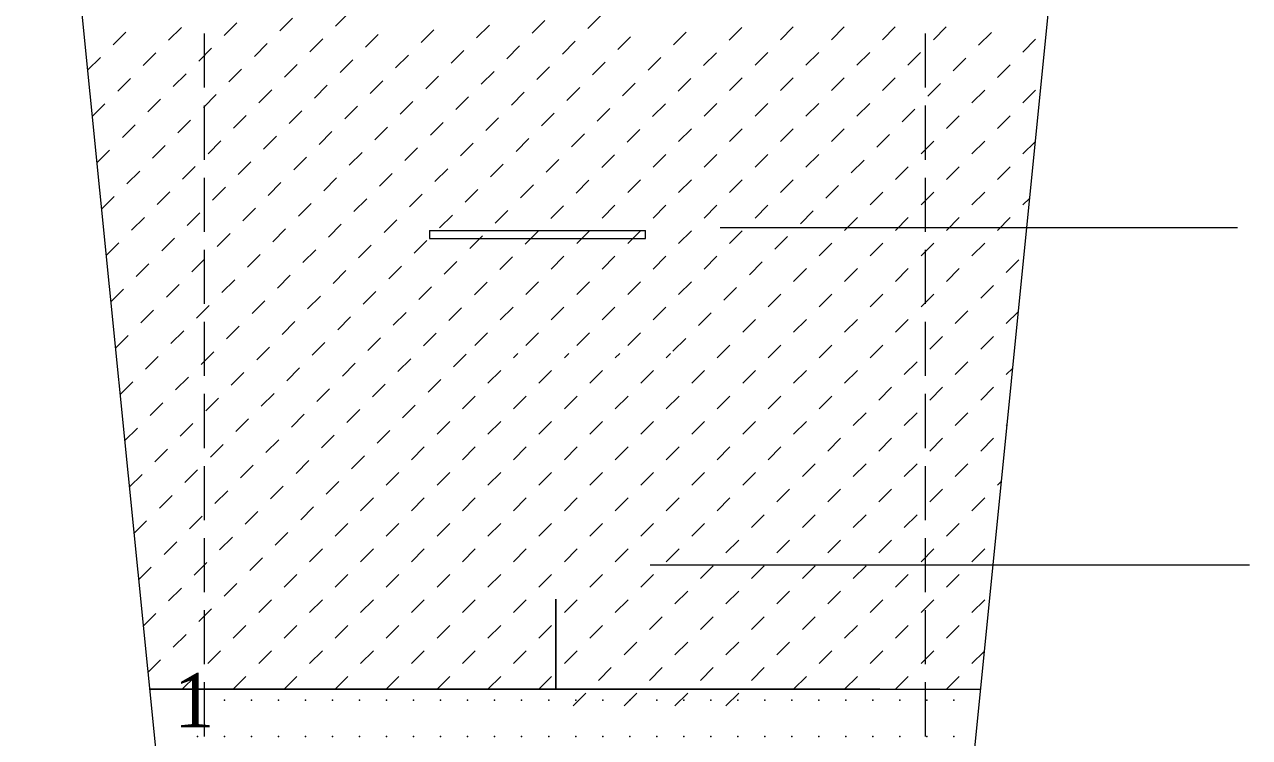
# Model space of a CAD drawing. Header units: metres. Extents: x 665631 to 671054, y 4275967 to 4279024.
# Drawn here: x 666995.65 to 667033.74, y 4276419.47 to 4276441.63 of the extents above; entities that cross this region are included whole.
import ezdxf

# ---------------------------------------------------------------- set-up
doc = ezdxf.new("R2010")
doc.units = ezdxf.units.M
doc.layers.add('KANAL_TIPLER', color=5, linetype='Continuous', lineweight=0)
doc.styles.get("Standard").update_dxf_attribs({"font": 'times.ttf'})

msp = doc.modelspace()

# ---------------------------------------------------------------- linework, layer by layer
at = {"layer": 'KANAL_TIPLER', "color": 1, "lineweight": 0}
for p, q in [((666995.652, 4276459.824, 0), (667001.252, 4276403.824, 0)), ((667023.662, 4276403.824, 0), (667029.252, 4276459.723, 0)), ((667005.318, 4276441.572, 0), (667005.714, 4276441.968, 0)), ((667001.862, 4276441.284, 0), (667002.258, 4276441.68, 0)), ((667003.59, 4276441.428, 0), (667003.986, 4276441.824, 0)), ((667009.709, 4276441.212, 0), (667010.105, 4276441.608, 0)), ((667011.437, 4276441.356, 0), (667011.833, 4276441.752, 0)), ((667013.165, 4276441.5, 0), (667013.561, 4276441.896, 0)), ((667019.156, 4276441.155, 0), (667019.552, 4276441.551, 0)), ((667020.74, 4276441.155, 0), (667021.136, 4276441.551, 0)), ((667022.323, 4276441.155, 0), (667022.719, 4276441.551, 0)), ((667023.907, 4276441.155, 0), (667024.303, 4276441.551, 0)), ((666998.406, 4276440.996, 0), (666998.802, 4276441.392, 0)), ((667000.134, 4276441.14, 0), (667000.53, 4276441.536, 0)), ((667001.252, 4276439.664, 0), (667001.252, 4276441.344, 0)), ((667004.526, 4276440.78, 0), (667004.922, 4276441.176, 0)), ((667006.254, 4276440.924, 0), (667006.65, 4276441.32, 0)), ((667007.982, 4276441.068, 0), (667008.378, 4276441.464, 0)), ((667014.101, 4276440.852, 0), (667014.497, 4276441.248, 0)), ((667015.829, 4276440.996, 0), (667016.225, 4276441.392, 0)), ((667017.557, 4276441.14, 0), (667017.953, 4276441.536, 0)), ((667023.662, 4276439.664, 0), (667023.662, 4276441.344, 0)), ((667025.316, 4276440.979, 0), (667025.712, 4276441.375, 0)), ((667026.692, 4276440.771, 0), (667027.088, 4276441.167, 0)), ((667001.07, 4276440.492, 0), (667001.466, 4276440.888, 0)), ((667002.798, 4276440.636, 0), (667003.194, 4276441.032, 0)), ((667008.918, 4276440.42, 0), (667009.314, 4276440.816, 0)), ((667010.645, 4276440.564, 0), (667011.041, 4276440.96, 0)), ((667012.373, 4276440.708, 0), (667012.769, 4276441.104, 0)), ((666997.614, 4276440.204, 0), (666998.01, 4276440.6, 0)), ((666999.342, 4276440.348, 0), (666999.738, 4276440.744, 0)), ((667005.462, 4276440.132, 0), (667005.858, 4276440.528, 0)), ((667007.19, 4276440.276, 0), (667007.586, 4276440.672, 0)), ((667013.309, 4276440.06, 0), (667013.705, 4276440.456, 0)), ((667015.037, 4276440.204, 0), (667015.433, 4276440.6, 0)), ((667016.765, 4276440.348, 0), (667017.161, 4276440.744, 0)), ((667018.364, 4276440.363, 0), (667018.76, 4276440.759, 0)), ((667019.948, 4276440.363, 0), (667020.344, 4276440.759, 0)), ((667021.532, 4276440.363, 0), (667021.928, 4276440.759, 0)), ((667023.115, 4276440.363, 0), (667023.511, 4276440.759, 0)), ((667024.524, 4276440.187, 0), (667024.92, 4276440.583, 0)), ((667000.278, 4276439.7, 0), (667000.674, 4276440.096, 0)), ((667002.006, 4276439.844, 0), (667002.402, 4276440.24, 0)), ((667003.734, 4276439.988, 0), (667004.13, 4276440.384, 0)), ((667008.126, 4276439.628, 0), (667008.522, 4276440.024, 0)), ((667009.853, 4276439.772, 0), (667010.249, 4276440.168, 0)), ((667011.581, 4276439.916, 0), (667011.977, 4276440.312, 0)), ((667025.9, 4276439.979, 0), (667026.296, 4276440.375, 0)), ((666998.55, 4276439.556, 0), (666998.946, 4276439.952, 0)), ((667004.67, 4276439.34, 0), (667005.066, 4276439.736, 0)), ((667006.398, 4276439.484, 0), (667006.794, 4276439.88, 0)), ((667012.517, 4276439.268, 0), (667012.913, 4276439.664, 0)), ((667014.245, 4276439.412, 0), (667014.641, 4276439.808, 0)), ((667015.973, 4276439.556, 0), (667016.369, 4276439.952, 0)), ((667017.572, 4276439.571, 0), (667017.968, 4276439.967, 0)), ((667019.156, 4276439.571, 0), (667019.552, 4276439.967, 0)), ((667020.74, 4276439.571, 0), (667021.136, 4276439.967, 0)), ((667022.323, 4276439.571, 0), (667022.719, 4276439.967, 0)), ((667023.732, 4276439.395, 0), (667024.128, 4276439.791, 0)), ((666999.486, 4276438.908, 0), (666999.882, 4276439.304, 0)), ((667001.214, 4276439.052, 0), (667001.61, 4276439.448, 0)), ((667002.942, 4276439.196, 0), (667003.338, 4276439.592, 0)), ((667009.062, 4276438.98, 0), (667009.458, 4276439.376, 0)), ((667010.789, 4276439.124, 0), (667011.185, 4276439.52, 0)), ((667025.108, 4276439.187, 0), (667025.504, 4276439.583, 0)), ((667026.692, 4276439.187, 0), (667027.088, 4276439.583, 0)), ((666997.758, 4276438.764, 0), (666998.154, 4276439.16, 0)), ((667001.252, 4276437.424, 0), (667001.252, 4276439.104, 0)), ((667003.878, 4276438.548, 0), (667004.274, 4276438.944, 0)), ((667005.606, 4276438.692, 0), (667006.002, 4276439.088, 0)), ((667007.334, 4276438.836, 0), (667007.73, 4276439.232, 0)), ((667013.453, 4276438.62, 0), (667013.849, 4276439.016, 0)), ((667015.181, 4276438.764, 0), (667015.577, 4276439.16, 0)), ((667016.78, 4276438.779, 0), (667017.176, 4276439.175, 0)), ((667018.364, 4276438.779, 0), (667018.76, 4276439.175, 0)), ((667019.948, 4276438.779, 0), (667020.344, 4276439.175, 0)), ((667021.532, 4276438.779, 0), (667021.928, 4276439.175, 0)), ((667022.94, 4276438.603, 0), (667023.336, 4276438.999, 0)), ((667023.662, 4276437.424, 0), (667023.662, 4276439.104, 0)), ((666998.694, 4276438.116, 0), (666999.09, 4276438.512, 0)), ((667000.422, 4276438.26, 0), (667000.818, 4276438.656, 0)), ((667002.15, 4276438.404, 0), (667002.546, 4276438.8, 0)), ((667008.27, 4276438.188, 0), (667008.666, 4276438.584, 0)), ((667009.997, 4276438.332, 0), (667010.393, 4276438.728, 0)), ((667011.725, 4276438.476, 0), (667012.121, 4276438.872, 0)), ((667024.316, 4276438.395, 0), (667024.712, 4276438.791, 0)), ((667025.9, 4276438.395, 0), (667026.296, 4276438.791, 0)), ((667003.086, 4276437.756, 0), (667003.482, 4276438.152, 0)), ((667004.814, 4276437.9, 0), (667005.21, 4276438.296, 0)), ((667006.542, 4276438.044, 0), (667006.938, 4276438.44, 0)), ((667012.661, 4276437.828, 0), (667013.057, 4276438.224, 0)), ((667014.389, 4276437.972, 0), (667014.785, 4276438.368, 0)), ((667015.988, 4276437.987, 0), (667016.384, 4276438.383, 0)), ((667017.572, 4276437.987, 0), (667017.968, 4276438.383, 0)), ((667019.156, 4276437.987, 0), (667019.552, 4276438.383, 0)), ((667020.74, 4276437.987, 0), (667021.136, 4276438.383, 0)), ((667022.148, 4276437.811, 0), (667022.544, 4276438.207, 0)), ((666999.63, 4276437.468, 0), (667000.026, 4276437.864, 0)), ((667001.358, 4276437.612, 0), (667001.754, 4276438.008, 0)), ((667007.478, 4276437.396, 0), (667007.874, 4276437.792, 0)), ((667009.206, 4276437.54, 0), (667009.601, 4276437.936, 0)), ((667010.933, 4276437.684, 0), (667011.329, 4276438.08, 0)), ((667023.524, 4276437.603, 0), (667023.92, 4276437.999, 0)), ((667025.108, 4276437.603, 0), (667025.504, 4276437.999, 0)), ((667026.692, 4276437.603, 0), (667027.068, 4276437.979, 0)), ((666997.902, 4276437.324, 0), (666998.298, 4276437.72, 0)), ((667002.294, 4276436.964, 0), (667002.69, 4276437.36, 0)), ((667004.022, 4276437.108, 0), (667004.418, 4276437.504, 0)), ((667005.75, 4276437.252, 0), (667006.146, 4276437.648, 0)), ((667011.869, 4276437.036, 0), (667012.265, 4276437.432, 0)), ((667013.597, 4276437.18, 0), (667013.993, 4276437.576, 0)), ((667015.196, 4276437.195, 0), (667015.592, 4276437.591, 0)), ((667016.78, 4276437.195, 0), (667017.176, 4276437.591, 0)), ((667018.364, 4276437.195, 0), (667018.76, 4276437.591, 0)), ((667019.948, 4276437.195, 0), (667020.344, 4276437.591, 0)), ((667021.356, 4276437.019, 0), (667021.752, 4276437.415, 0)), ((666998.838, 4276436.676, 0), (666999.234, 4276437.072, 0)), ((667000.566, 4276436.82, 0), (667000.962, 4276437.216, 0)), ((667005.377, 4276436.994, 0), (667005.377, 4276436.994, 0)), ((667006.686, 4276436.604, 0), (667007.082, 4276437, 0)), ((667008.414, 4276436.748, 0), (667008.81, 4276437.144, 0)), ((667010.141, 4276436.892, 0), (667010.537, 4276437.288, 0)), ((667022.732, 4276436.811, 0), (667023.128, 4276437.207, 0)), ((667024.316, 4276436.811, 0), (667024.712, 4276437.207, 0)), ((667025.9, 4276436.811, 0), (667026.296, 4276437.207, 0)), ((667001.252, 4276435.184, 0), (667001.252, 4276436.864, 0)), ((667003.23, 4276436.316, 0), (667003.626, 4276436.712, 0)), ((667004.958, 4276436.46, 0), (667005.354, 4276436.856, 0)), ((667011.077, 4276436.244, 0), (667011.473, 4276436.64, 0)), ((667012.805, 4276436.388, 0), (667013.201, 4276436.784, 0)), ((667014.404, 4276436.403, 0), (667014.8, 4276436.799, 0)), ((667015.988, 4276436.403, 0), (667016.384, 4276436.799, 0)), ((667017.572, 4276436.403, 0), (667017.968, 4276436.799, 0)), ((667019.156, 4276436.403, 0), (667019.552, 4276436.799, 0)), ((667020.564, 4276436.227, 0), (667020.96, 4276436.623, 0)), ((667023.662, 4276435.184, 0), (667023.662, 4276436.864, 0)), ((666998.046, 4276435.884, 0), (666998.442, 4276436.28, 0)), ((666999.774, 4276436.028, 0), (667000.17, 4276436.424, 0)), ((667001.502, 4276436.172, 0), (667001.898, 4276436.568, 0)), ((667007.622, 4276435.956, 0), (667008.018, 4276436.352, 0)), ((667009.35, 4276436.1, 0), (667009.745, 4276436.496, 0)), ((667021.94, 4276436.02, 0), (667022.336, 4276436.415, 0)), ((667023.524, 4276436.02, 0), (667023.92, 4276436.415, 0)), ((667025.108, 4276436.02, 0), (667025.504, 4276436.415, 0)), ((667026.692, 4276436.02, 0), (667026.892, 4276436.219, 0)), ((667002.438, 4276435.524, 0), (667002.834, 4276435.92, 0)), ((667004.166, 4276435.668, 0), (667004.562, 4276436.064, 0)), ((667005.894, 4276435.812, 0), (667006.29, 4276436.208, 0)), ((667010.285, 4276435.452, 0), (667010.681, 4276435.848, 0)), ((667012.013, 4276435.596, 0), (667012.409, 4276435.992, 0)), ((667013.612, 4276435.611, 0), (667014.008, 4276436.007, 0)), ((667015.196, 4276435.611, 0), (667015.592, 4276436.007, 0)), ((667016.78, 4276435.611, 0), (667017.176, 4276436.007, 0)), ((667018.364, 4276435.611, 0), (667018.76, 4276436.007, 0)), ((667019.772, 4276435.435, 0), (667020.168, 4276435.831, 0)), ((666998.982, 4276435.236, 0), (666999.378, 4276435.632, 0)), ((667000.71, 4276435.38, 0), (667001.106, 4276435.776, 0)), ((667006.83, 4276435.164, 0), (667007.226, 4276435.56, 0)), ((667008.558, 4276435.308, 0), (667008.954, 4276435.704, 0)), ((667021.148, 4276435.228, 0), (667021.544, 4276435.624, 0)), ((667022.732, 4276435.228, 0), (667023.128, 4276435.624, 0)), ((667024.316, 4276435.228, 0), (667024.712, 4276435.624, 0)), ((667025.9, 4276435.228, 0), (667026.296, 4276435.624, 0)), ((667001.646, 4276434.732, 0), (667002.042, 4276435.128, 0)), ((667003.374, 4276434.876, 0), (667003.77, 4276435.272, 0)), ((667005.102, 4276435.02, 0), (667005.498, 4276435.416, 0)), ((667008.239, 4276435.221, 0), (667014.959, 4276435.221, 0)), ((667008.239, 4276435.221, 0), (667014.959, 4276435.221, 0)), ((667008.239, 4276435.221, 0), (667008.239, 4276434.972, 0)), ((667011.221, 4276434.804, 0), (667011.617, 4276435.2, 0)), ((667012.82, 4276434.819, 0), (667013.216, 4276435.215, 0)), ((667014.404, 4276434.819, 0), (667014.8, 4276435.215, 0)), ((667014.959, 4276434.972, 0), (667014.959, 4276435.221, 0)), ((667015.988, 4276434.819, 0), (667016.384, 4276435.215, 0)), ((667017.284, 4276435.321, 0), (667033.366, 4276435.321, 0)), ((667017.572, 4276434.819, 0), (667017.968, 4276435.215, 0)), ((666998.19, 4276434.444, 0), (666998.586, 4276434.84, 0)), ((666999.918, 4276434.588, 0), (667000.314, 4276434.984, 0)), ((667006.038, 4276434.372, 0), (667006.434, 4276434.768, 0)), ((667007.766, 4276434.516, 0), (667008.162, 4276434.912, 0)), ((667008.239, 4276434.972, 0), (667014.959, 4276434.972, 0)), ((667009.494, 4276434.66, 0), (667009.889, 4276435.056, 0)), ((667018.98, 4276434.643, 0), (667019.376, 4276435.039, 0)), ((667020.356, 4276434.436, 0), (667020.752, 4276434.832, 0)), ((667021.94, 4276434.436, 0), (667022.336, 4276434.832, 0)), ((667023.524, 4276434.436, 0), (667023.92, 4276434.832, 0)), ((667025.108, 4276434.436, 0), (667025.504, 4276434.832, 0)), ((667000.854, 4276433.94, 0), (667001.25, 4276434.336, 0)), ((667001.252, 4276432.944, 0), (667001.252, 4276434.624, 0)), ((667002.582, 4276434.084, 0), (667002.978, 4276434.48, 0)), ((667004.31, 4276434.228, 0), (667004.706, 4276434.624, 0)), ((667010.429, 4276434.012, 0), (667010.825, 4276434.408, 0)), ((667012.028, 4276434.027, 0), (667012.424, 4276434.423, 0)), ((667013.612, 4276434.027, 0), (667014.008, 4276434.423, 0)), ((667015.196, 4276434.027, 0), (667015.592, 4276434.423, 0)), ((667016.78, 4276434.027, 0), (667017.176, 4276434.423, 0)), ((667023.662, 4276432.944, 0), (667023.662, 4276434.624, 0)), ((667026.171, 4276433.915, 0), (667026.567, 4276434.311, 0)), ((666999.126, 4276433.796, 0), (666999.522, 4276434.192, 0)), ((667005.246, 4276433.58, 0), (667005.642, 4276433.976, 0)), ((667006.974, 4276433.724, 0), (667007.37, 4276434.12, 0)), ((667008.702, 4276433.868, 0), (667009.098, 4276434.264, 0)), ((667018.188, 4276433.851, 0), (667018.584, 4276434.247, 0)), ((667019.564, 4276433.644, 0), (667019.96, 4276434.04, 0)), ((667021.148, 4276433.644, 0), (667021.544, 4276434.04, 0)), ((667022.732, 4276433.644, 0), (667023.128, 4276434.04, 0)), ((667024.316, 4276433.644, 0), (667024.712, 4276434.04, 0)), ((667001.79, 4276433.293, 0), (667002.186, 4276433.688, 0)), ((667003.518, 4276433.436, 0), (667003.914, 4276433.832, 0)), ((667009.637, 4276433.221, 0), (667010.033, 4276433.616, 0)), ((667011.236, 4276433.235, 0), (667011.632, 4276433.631, 0)), ((667012.82, 4276433.235, 0), (667013.216, 4276433.631, 0)), ((667014.404, 4276433.235, 0), (667014.8, 4276433.631, 0)), ((667015.988, 4276433.235, 0), (667016.384, 4276433.631, 0)), ((666998.334, 4276433.005, 0), (666998.73, 4276433.401, 0)), ((667000.062, 4276433.149, 0), (667000.458, 4276433.544, 0)), ((667004.454, 4276432.789, 0), (667004.85, 4276433.185, 0)), ((667006.182, 4276432.933, 0), (667006.578, 4276433.329, 0)), ((667007.91, 4276433.077, 0), (667008.306, 4276433.472, 0)), ((667017.396, 4276433.059, 0), (667017.792, 4276433.455, 0)), ((667018.772, 4276432.852, 0), (667019.168, 4276433.248, 0)), ((667020.356, 4276432.852, 0), (667020.752, 4276433.248, 0)), ((667021.94, 4276432.852, 0), (667022.336, 4276433.248, 0)), ((667023.524, 4276432.852, 0), (667023.92, 4276433.248, 0)), ((667025.379, 4276433.123, 0), (667025.775, 4276433.519, 0)), ((667000.998, 4276432.501, 0), (667001.394, 4276432.897, 0)), ((667002.726, 4276432.645, 0), (667003.122, 4276433.041, 0)), ((667008.846, 4276432.429, 0), (667009.242, 4276432.825, 0)), ((667010.444, 4276432.443, 0), (667010.84, 4276432.839, 0)), ((667012.028, 4276432.443, 0), (667012.424, 4276432.839, 0)), ((667013.612, 4276432.443, 0), (667014.008, 4276432.839, 0)), ((667015.196, 4276432.443, 0), (667015.592, 4276432.839, 0)), ((666999.27, 4276432.357, 0), (666999.666, 4276432.753, 0)), ((667005.39, 4276432.141, 0), (667005.786, 4276432.537, 0)), ((667007.118, 4276432.285, 0), (667007.514, 4276432.681, 0)), ((667016.604, 4276432.268, 0), (667017, 4276432.663, 0)), ((667017.98, 4276432.06, 0), (667018.376, 4276432.456, 0)), ((667019.564, 4276432.06, 0), (667019.96, 4276432.456, 0)), ((667021.148, 4276432.06, 0), (667021.544, 4276432.456, 0)), ((667022.732, 4276432.06, 0), (667023.128, 4276432.456, 0)), ((667024.587, 4276432.331, 0), (667024.983, 4276432.727, 0)), ((667026.171, 4276432.331, 0), (667026.54, 4276432.7, 0)), ((667000.206, 4276431.709, 0), (667000.602, 4276432.105, 0)), ((667001.252, 4276430.704, 0), (667001.252, 4276432.384, 0)), ((667001.934, 4276431.853, 0), (667002.33, 4276432.249, 0)), ((667003.662, 4276431.997, 0), (667004.058, 4276432.393, 0)), ((667008.054, 4276431.637, 0), (667008.45, 4276432.033, 0)), ((667009.652, 4276431.651, 0), (667010.048, 4276432.047, 0)), ((667011.236, 4276431.651, 0), (667011.632, 4276432.047, 0)), ((667012.82, 4276431.651, 0), (667013.216, 4276432.047, 0)), ((667014.404, 4276431.651, 0), (667014.8, 4276432.047, 0)), ((667023.662, 4276430.704, 0), (667023.662, 4276432.384, 0)), ((666998.478, 4276431.565, 0), (666998.874, 4276431.961, 0)), ((667004.598, 4276431.349, 0), (667004.994, 4276431.745, 0)), ((667006.326, 4276431.493, 0), (667006.722, 4276431.889, 0)), ((667015.812, 4276431.476, 0), (667016.208, 4276431.872, 0)), ((667017.188, 4276431.268, 0), (667017.584, 4276431.664, 0)), ((667018.772, 4276431.268, 0), (667019.168, 4276431.664, 0)), ((667020.356, 4276431.268, 0), (667020.752, 4276431.664, 0)), ((667021.94, 4276431.268, 0), (667022.336, 4276431.664, 0)), ((667023.795, 4276431.539, 0), (667024.191, 4276431.935, 0)), ((667025.379, 4276431.539, 0), (667025.775, 4276431.935, 0)), ((666999.414, 4276430.917, 0), (666999.81, 4276431.313, 0)), ((667001.142, 4276431.061, 0), (667001.538, 4276431.457, 0)), ((667002.87, 4276431.205, 0), (667003.266, 4276431.601, 0)), ((667008.99, 4276430.989, 0), (667009.386, 4276431.385, 0)), ((667010.853, 4276431.268, 0), (667010.988, 4276431.403, 0)), ((667012.436, 4276431.268, 0), (667012.572, 4276431.403, 0)), ((667014.02, 4276431.268, 0), (667014.156, 4276431.403, 0)), ((667015.604, 4276431.268, 0), (667015.739, 4276431.403, 0)), ((667003.806, 4276430.557, 0), (667004.202, 4276430.953, 0)), ((667005.534, 4276430.701, 0), (667005.93, 4276431.097, 0)), ((667007.262, 4276430.845, 0), (667007.658, 4276431.241, 0)), ((667023.003, 4276430.747, 0), (667023.399, 4276431.143, 0)), ((667024.587, 4276430.747, 0), (667024.983, 4276431.143, 0)), ((667026.171, 4276430.747, 0), (667026.364, 4276430.94, 0)), ((666998.622, 4276430.125, 0), (666999.018, 4276430.521, 0)), ((667000.35, 4276430.269, 0), (667000.746, 4276430.665, 0)), ((667002.078, 4276430.413, 0), (667002.474, 4276430.809, 0)), ((667008.198, 4276430.197, 0), (667008.594, 4276430.593, 0)), ((667010.061, 4276430.476, 0), (667010.457, 4276430.872, 0)), ((667011.645, 4276430.476, 0), (667012.041, 4276430.872, 0)), ((667013.228, 4276430.476, 0), (667013.624, 4276430.872, 0)), ((667014.812, 4276430.476, 0), (667015.208, 4276430.872, 0)), ((667016.396, 4276430.476, 0), (667016.792, 4276430.872, 0)), ((667017.98, 4276430.476, 0), (667018.376, 4276430.872, 0)), ((667019.564, 4276430.476, 0), (667019.96, 4276430.872, 0)), ((667021.148, 4276430.476, 0), (667021.544, 4276430.872, 0)), ((667001.252, 4276428.464, 0), (667001.252, 4276430.144, 0)), ((667003.014, 4276429.765, 0), (667003.41, 4276430.161, 0)), ((667004.742, 4276429.909, 0), (667005.138, 4276430.305, 0)), ((667006.47, 4276430.053, 0), (667006.866, 4276430.449, 0)), ((667022.211, 4276429.955, 0), (667022.607, 4276430.351, 0)), ((667023.662, 4276428.464, 0), (667023.662, 4276430.144, 0)), ((667023.795, 4276429.955, 0), (667024.191, 4276430.351, 0)), ((667025.379, 4276429.955, 0), (667025.775, 4276430.351, 0)), ((666999.558, 4276429.477, 0), (666999.954, 4276429.873, 0)), ((667001.286, 4276429.621, 0), (667001.682, 4276430.017, 0)), ((667007.406, 4276429.405, 0), (667007.802, 4276429.801, 0)), ((667009.269, 4276429.684, 0), (667009.665, 4276430.08, 0)), ((667010.853, 4276429.684, 0), (667011.249, 4276430.08, 0)), ((667012.436, 4276429.684, 0), (667012.832, 4276430.08, 0)), ((667014.02, 4276429.684, 0), (667014.416, 4276430.08, 0)), ((667015.604, 4276429.684, 0), (667016, 4276430.08, 0)), ((667017.188, 4276429.684, 0), (667017.584, 4276430.08, 0)), ((667018.772, 4276429.684, 0), (667019.168, 4276430.08, 0)), ((667020.356, 4276429.684, 0), (667020.752, 4276430.08, 0)), ((667002.222, 4276428.973, 0), (667002.618, 4276429.369, 0)), ((667003.95, 4276429.117, 0), (667004.346, 4276429.513, 0)), ((667005.678, 4276429.261, 0), (667006.074, 4276429.657, 0)), ((667021.419, 4276429.163, 0), (667021.815, 4276429.559, 0)), ((667023.003, 4276429.163, 0), (667023.399, 4276429.559, 0)), ((667024.587, 4276429.163, 0), (667024.983, 4276429.559, 0)), ((666998.766, 4276428.685, 0), (666999.162, 4276429.081, 0)), ((667000.494, 4276428.829, 0), (667000.89, 4276429.225, 0)), ((667006.614, 4276428.613, 0), (667007.01, 4276429.009, 0)), ((667008.477, 4276428.892, 0), (667008.873, 4276429.288, 0)), ((667010.061, 4276428.892, 0), (667010.457, 4276429.288, 0)), ((667011.645, 4276428.892, 0), (667012.041, 4276429.288, 0)), ((667013.228, 4276428.892, 0), (667013.624, 4276429.288, 0)), ((667014.812, 4276428.892, 0), (667015.208, 4276429.288, 0)), ((667016.396, 4276428.892, 0), (667016.792, 4276429.288, 0)), ((667017.98, 4276428.892, 0), (667018.376, 4276429.288, 0)), ((667019.564, 4276428.892, 0), (667019.96, 4276429.288, 0)), ((667026.171, 4276429.163, 0), (667026.188, 4276429.18, 0)), ((667003.158, 4276428.325, 0), (667003.554, 4276428.721, 0)), ((667004.886, 4276428.469, 0), (667005.282, 4276428.865, 0)), ((667020.627, 4276428.371, 0), (667021.023, 4276428.767, 0)), ((667022.211, 4276428.371, 0), (667022.607, 4276428.767, 0)), ((667023.795, 4276428.371, 0), (667024.191, 4276428.767, 0)), ((667025.379, 4276428.371, 0), (667025.775, 4276428.767, 0)), ((666999.702, 4276428.037, 0), (667000.098, 4276428.433, 0)), ((667001.43, 4276428.181, 0), (667001.826, 4276428.577, 0)), ((667005.822, 4276427.821, 0), (667006.218, 4276428.217, 0)), ((667007.685, 4276428.1, 0), (667008.081, 4276428.496, 0)), ((667009.269, 4276428.1, 0), (667009.665, 4276428.496, 0)), ((667010.853, 4276428.1, 0), (667011.249, 4276428.496, 0)), ((667012.436, 4276428.1, 0), (667012.832, 4276428.496, 0)), ((667014.02, 4276428.1, 0), (667014.416, 4276428.496, 0)), ((667015.604, 4276428.1, 0), (667016, 4276428.496, 0)), ((667017.188, 4276428.1, 0), (667017.584, 4276428.496, 0)), ((667018.772, 4276428.1, 0), (667019.168, 4276428.496, 0)), ((667001.252, 4276426.224, 0), (667001.252, 4276427.904, 0)), ((667002.366, 4276427.533, 0), (667002.762, 4276427.929, 0)), ((667004.094, 4276427.677, 0), (667004.49, 4276428.073, 0)), ((667019.835, 4276427.579, 0), (667020.231, 4276427.975, 0)), ((667021.419, 4276427.579, 0), (667021.815, 4276427.975, 0)), ((667023.003, 4276427.579, 0), (667023.399, 4276427.975, 0)), ((667023.662, 4276426.224, 0), (667023.662, 4276427.904, 0)), ((667024.587, 4276427.579, 0), (667024.983, 4276427.975, 0)), ((666998.91, 4276427.245, 0), (666999.306, 4276427.641, 0)), ((667000.638, 4276427.389, 0), (667001.034, 4276427.785, 0)), ((667006.893, 4276427.308, 0), (667007.289, 4276427.704, 0)), ((667008.477, 4276427.308, 0), (667008.873, 4276427.704, 0)), ((667010.061, 4276427.308, 0), (667010.457, 4276427.704, 0)), ((667011.645, 4276427.308, 0), (667012.041, 4276427.704, 0)), ((667013.228, 4276427.308, 0), (667013.624, 4276427.704, 0)), ((667014.812, 4276427.308, 0), (667015.208, 4276427.704, 0)), ((667016.396, 4276427.308, 0), (667016.792, 4276427.704, 0)), ((667017.98, 4276427.308, 0), (667018.376, 4276427.704, 0)), ((667001.574, 4276426.741, 0), (667001.97, 4276427.137, 0)), ((667003.302, 4276426.885, 0), (667003.698, 4276427.281, 0)), ((667005.03, 4276427.029, 0), (667005.426, 4276427.425, 0)), ((667019.043, 4276426.787, 0), (667019.439, 4276427.183, 0)), ((667020.627, 4276426.787, 0), (667021.023, 4276427.183, 0)), ((667022.211, 4276426.787, 0), (667022.607, 4276427.183, 0)), ((667023.795, 4276426.787, 0), (667024.191, 4276427.183, 0)), ((667025.9, 4276427.308, 0), (667026.012, 4276427.42, 0)), ((666999.846, 4276426.597, 0), (667000.242, 4276426.993, 0)), ((667006.101, 4276426.516, 0), (667006.497, 4276426.912, 0)), ((667007.685, 4276426.516, 0), (667008.081, 4276426.912, 0)), ((667009.269, 4276426.516, 0), (667009.665, 4276426.912, 0)), ((667010.853, 4276426.516, 0), (667011.249, 4276426.912, 0)), ((667012.436, 4276426.516, 0), (667012.832, 4276426.912, 0)), ((667014.02, 4276426.516, 0), (667014.416, 4276426.912, 0)), ((667015.604, 4276426.516, 0), (667016, 4276426.912, 0)), ((667017.188, 4276426.516, 0), (667017.584, 4276426.912, 0)), ((667025.108, 4276426.516, 0), (667025.504, 4276426.912, 0)), ((667000.782, 4276425.949, 0), (667001.178, 4276426.345, 0)), ((667002.51, 4276426.093, 0), (667002.906, 4276426.489, 0)), ((667004.238, 4276426.237, 0), (667004.634, 4276426.633, 0)), ((667018.251, 4276425.995, 0), (667018.647, 4276426.391, 0)), ((667019.835, 4276425.995, 0), (667020.231, 4276426.391, 0)), ((667021.419, 4276425.995, 0), (667021.815, 4276426.391, 0)), ((667023.003, 4276425.995, 0), (667023.399, 4276426.391, 0)), ((666999.054, 4276425.805, 0), (666999.45, 4276426.201, 0)), ((667005.309, 4276425.724, 0), (667005.705, 4276426.12, 0)), ((667006.893, 4276425.724, 0), (667007.289, 4276426.12, 0)), ((667008.477, 4276425.724, 0), (667008.873, 4276426.12, 0)), ((667010.061, 4276425.724, 0), (667010.457, 4276426.12, 0)), ((667011.645, 4276425.724, 0), (667012.041, 4276426.12, 0)), ((667013.228, 4276425.724, 0), (667013.624, 4276426.12, 0)), ((667014.812, 4276425.724, 0), (667015.208, 4276426.12, 0)), ((667016.396, 4276425.724, 0), (667016.792, 4276426.12, 0)), ((667024.316, 4276425.724, 0), (667024.712, 4276426.12, 0)), ((666999.99, 4276425.157, 0), (667000.386, 4276425.553, 0)), ((667001.252, 4276423.984, 0), (667001.252, 4276425.664, 0)), ((667001.718, 4276425.301, 0), (667002.114, 4276425.697, 0)), ((667003.446, 4276425.445, 0), (667003.842, 4276425.841, 0)), ((667017.459, 4276425.203, 0), (667017.855, 4276425.599, 0)), ((667019.043, 4276425.203, 0), (667019.439, 4276425.599, 0)), ((667020.627, 4276425.203, 0), (667021.023, 4276425.599, 0)), ((667022.211, 4276425.203, 0), (667022.607, 4276425.599, 0)), ((667023.662, 4276423.984, 0), (667023.662, 4276425.664, 0)), ((667004.517, 4276424.932, 0), (667004.913, 4276425.328, 0)), ((667006.101, 4276424.932, 0), (667006.497, 4276425.328, 0)), ((667007.685, 4276424.932, 0), (667008.081, 4276425.328, 0)), ((667009.269, 4276424.932, 0), (667009.665, 4276425.328, 0)), ((667010.853, 4276424.932, 0), (667011.249, 4276425.328, 0)), ((667012.436, 4276424.932, 0), (667012.832, 4276425.328, 0)), ((667014.02, 4276424.932, 0), (667014.416, 4276425.328, 0)), ((667015.604, 4276424.932, 0), (667016, 4276425.328, 0)), ((667023.524, 4276424.932, 0), (667023.92, 4276425.328, 0)), ((667025.108, 4276424.932, 0), (667025.504, 4276425.328, 0)), ((667000.926, 4276424.509, 0), (667001.322, 4276424.905, 0)), ((667002.654, 4276424.653, 0), (667003.05, 4276425.049, 0)), ((667015.105, 4276424.829, 0), (667033.736, 4276424.829, 0)), ((667016.667, 4276424.411, 0), (667017.063, 4276424.807, 0)), ((667018.251, 4276424.411, 0), (667018.647, 4276424.807, 0)), ((667019.835, 4276424.411, 0), (667020.231, 4276424.807, 0)), ((667021.419, 4276424.411, 0), (667021.815, 4276424.807, 0)), ((666999.198, 4276424.365, 0), (666999.594, 4276424.761, 0)), ((667003.725, 4276424.14, 0), (667004.121, 4276424.536, 0)), ((667005.309, 4276424.14, 0), (667005.705, 4276424.536, 0)), ((667006.893, 4276424.14, 0), (667007.289, 4276424.536, 0)), ((667008.477, 4276424.14, 0), (667008.873, 4276424.536, 0)), ((667010.061, 4276424.14, 0), (667010.457, 4276424.536, 0)), ((667011.645, 4276424.14, 0), (667012.041, 4276424.536, 0)), ((667013.228, 4276424.14, 0), (667013.624, 4276424.536, 0)), ((667014.812, 4276424.14, 0), (667015.208, 4276424.536, 0)), ((667022.732, 4276424.14, 0), (667023.128, 4276424.536, 0)), ((667024.316, 4276424.14, 0), (667024.712, 4276424.536, 0)), ((667000.134, 4276423.717, 0), (667000.53, 4276424.113, 0)), ((667001.862, 4276423.861, 0), (667002.258, 4276424.257, 0)), ((667002.933, 4276423.348, 0), (667003.329, 4276423.744, 0)), ((667004.517, 4276423.348, 0), (667004.913, 4276423.744, 0)), ((667006.101, 4276423.348, 0), (667006.497, 4276423.744, 0)), ((667007.685, 4276423.348, 0), (667008.081, 4276423.744, 0)), ((667009.269, 4276423.348, 0), (667009.665, 4276423.744, 0)), ((667010.853, 4276423.348, 0), (667011.249, 4276423.744, 0)), ((667012.167, 4276420.972, 0), (667012.167, 4276423.772, 0)), ((667012.167, 4276423.772, 0), (667012.167, 4276420.972, 0)), ((667012.436, 4276423.348, 0), (667012.832, 4276423.744, 0)), ((667014.02, 4276423.348, 0), (667014.416, 4276423.744, 0)), ((667015.875, 4276423.619, 0), (667016.271, 4276424.015, 0)), ((667017.459, 4276423.619, 0), (667017.855, 4276424.015, 0)), ((667019.043, 4276423.619, 0), (667019.439, 4276424.015, 0)), ((667020.627, 4276423.619, 0), (667021.023, 4276424.015, 0)), ((667021.94, 4276423.348, 0), (667022.336, 4276423.744, 0)), ((667023.524, 4276423.348, 0), (667023.92, 4276423.744, 0)), ((667025.108, 4276423.348, 0), (667025.504, 4276423.744, 0)), ((666999.342, 4276422.925, 0), (666999.738, 4276423.321, 0)), ((667001.07, 4276423.069, 0), (667001.466, 4276423.465, 0)), ((667001.252, 4276421.744, 0), (667001.252, 4276423.424, 0)), ((667023.662, 4276421.744, 0), (667023.662, 4276423.424, 0)), ((667002.141, 4276422.556, 0), (667002.537, 4276422.952, 0)), ((667003.725, 4276422.556, 0), (667004.121, 4276422.952, 0)), ((667005.309, 4276422.556, 0), (667005.705, 4276422.952, 0)), ((667006.893, 4276422.556, 0), (667007.289, 4276422.952, 0)), ((667008.477, 4276422.556, 0), (667008.873, 4276422.952, 0)), ((667010.061, 4276422.556, 0), (667010.457, 4276422.952, 0)), ((667011.645, 4276422.556, 0), (667012.041, 4276422.952, 0)), ((667013.228, 4276422.556, 0), (667013.624, 4276422.952, 0)), ((667015.083, 4276422.827, 0), (667015.479, 4276423.223, 0)), ((667016.667, 4276422.827, 0), (667017.063, 4276423.223, 0)), ((667018.251, 4276422.827, 0), (667018.647, 4276423.223, 0)), ((667019.835, 4276422.827, 0), (667020.231, 4276423.223, 0)), ((667021.148, 4276422.556, 0), (667021.544, 4276422.952, 0)), ((667022.732, 4276422.556, 0), (667023.128, 4276422.952, 0)), ((667024.316, 4276422.556, 0), (667024.712, 4276422.952, 0)), ((667000.278, 4276422.277, 0), (667000.674, 4276422.673, 0)), ((667001.349, 4276421.764, 0), (667001.745, 4276422.16, 0)), ((667002.933, 4276421.764, 0), (667003.329, 4276422.16, 0)), ((667004.517, 4276421.764, 0), (667004.913, 4276422.16, 0)), ((667006.101, 4276421.764, 0), (667006.497, 4276422.16, 0)), ((667007.685, 4276421.764, 0), (667008.081, 4276422.16, 0)), ((667009.269, 4276421.764, 0), (667009.665, 4276422.16, 0)), ((667010.853, 4276421.764, 0), (667011.249, 4276422.16, 0)), ((667012.436, 4276421.764, 0), (667012.832, 4276422.16, 0)), ((667014.291, 4276422.035, 0), (667014.687, 4276422.431, 0)), ((667015.875, 4276422.035, 0), (667016.271, 4276422.431, 0)), ((667017.459, 4276422.035, 0), (667017.855, 4276422.431, 0)), ((667019.043, 4276422.035, 0), (667019.439, 4276422.431, 0)), ((667020.356, 4276421.764, 0), (667020.752, 4276422.16, 0)), ((667021.94, 4276421.764, 0), (667022.336, 4276422.16, 0)), ((667023.524, 4276421.764, 0), (667023.92, 4276422.16, 0)), ((667025.108, 4276421.764, 0), (667025.484, 4276422.14, 0)), ((666999.486, 4276421.485, 0), (666999.882, 4276421.881, 0)), ((667000.557, 4276420.972, 0), (667000.953, 4276421.368, 0)), ((667002.141, 4276420.972, 0), (667002.537, 4276421.368, 0)), ((667003.725, 4276420.972, 0), (667004.121, 4276421.368, 0)), ((667005.309, 4276420.972, 0), (667005.705, 4276421.368, 0)), ((667006.893, 4276420.972, 0), (667007.289, 4276421.368, 0)), ((667008.477, 4276420.972, 0), (667008.873, 4276421.368, 0)), ((667010.061, 4276420.972, 0), (667010.457, 4276421.368, 0)), ((667011.645, 4276420.972, 0), (667012.041, 4276421.368, 0)), ((667013.499, 4276421.243, 0), (667013.895, 4276421.639, 0)), ((667015.083, 4276421.243, 0), (667015.479, 4276421.639, 0)), ((667016.667, 4276421.243, 0), (667017.063, 4276421.639, 0)), ((667018.251, 4276421.243, 0), (667018.647, 4276421.639, 0)), ((667019.564, 4276420.972, 0), (667019.96, 4276421.368, 0)), ((667021.148, 4276420.972, 0), (667021.544, 4276421.368, 0)), ((667022.732, 4276420.972, 0), (667023.128, 4276421.368, 0)), ((667024.316, 4276420.972, 0), (667024.712, 4276421.368, 0)), ((667001.252, 4276419.504, 0), (667001.252, 4276421.184, 0)), ((667023.662, 4276419.504, 0), (667023.662, 4276421.184, 0)), ((666999.537, 4276420.972, 0), (667025.367, 4276420.972, 0)), ((667012.167, 4276420.972, 0), (666999.537, 4276420.972, 0)), ((667007.127, 4276420.972, 0), (667001.527, 4276420.972, 0)), ((667006.567, 4276420.972, 0), (667001.527, 4276420.972, 0)), ((667012.167, 4276420.972, 0), (667006.567, 4276420.972, 0)), ((667011.607, 4276420.972, 0), (667006.567, 4276420.972, 0)), ((667016.647, 4276420.972, 0), (667011.607, 4276420.972, 0)), ((667017.767, 4276420.972, 0), (667012.167, 4276420.972, 0)), ((667012.707, 4276420.451, 0), (667013.103, 4276420.847, 0)), ((667014.291, 4276420.451, 0), (667014.687, 4276420.847, 0)), ((667015.875, 4276420.451, 0), (667016.271, 4276420.847, 0)), ((667022.247, 4276420.972, 0), (667016.647, 4276420.972, 0)), ((667021.687, 4276420.972, 0), (667016.647, 4276420.972, 0)), ((667017.459, 4276420.451, 0), (667017.855, 4276420.847, 0))]:
    msp.add_line(p, q, dxfattribs=at)
for p in [(667001.028, 4276420.624, 0), (667001.868, 4276420.624, 0), (667002.708, 4276420.624, 0), (667003.548, 4276420.624, 0), (667004.388, 4276420.624, 0), (667005.228, 4276420.624, 0), (667006.068, 4276420.624, 0), (667006.908, 4276420.624, 0), (667007.748, 4276420.624, 0), (667008.588, 4276420.624, 0), (667009.428, 4276420.624, 0), (667010.268, 4276420.624, 0), (667011.108, 4276420.624, 0), (667011.948, 4276420.624, 0), (667012.788, 4276420.624, 0), (667013.628, 4276420.624, 0), (667014.468, 4276420.624, 0), (667015.308, 4276420.624, 0), (667016.148, 4276420.624, 0), (667016.988, 4276420.624, 0), (667017.828, 4276420.624, 0), (667018.668, 4276420.624, 0), (667019.508, 4276420.624, 0), (667020.348, 4276420.624, 0), (667021.188, 4276420.624, 0), (667022.028, 4276420.624, 0), (667022.868, 4276420.624, 0), (667023.708, 4276420.624, 0), (667024.548, 4276420.624, 0), (667001.028, 4276419.504, 0), (667001.868, 4276419.504, 0), (667002.708, 4276419.504, 0), (667003.548, 4276419.504, 0), (667004.388, 4276419.504, 0), (667005.228, 4276419.504, 0), (667006.068, 4276419.504, 0), (667006.908, 4276419.504, 0), (667007.748, 4276419.504, 0), (667008.588, 4276419.504, 0), (667009.428, 4276419.504, 0), (667010.268, 4276419.504, 0), (667011.108, 4276419.504, 0), (667011.948, 4276419.504, 0), (667012.788, 4276419.504, 0), (667013.628, 4276419.504, 0), (667014.468, 4276419.504, 0), (667015.308, 4276419.504, 0), (667016.148, 4276419.504, 0), (667016.988, 4276419.504, 0), (667017.828, 4276419.504, 0), (667018.668, 4276419.504, 0), (667019.508, 4276419.504, 0), (667020.348, 4276419.504, 0), (667021.188, 4276419.504, 0), (667022.028, 4276419.504, 0), (667022.868, 4276419.504, 0), (667023.708, 4276419.504, 0), (667024.548, 4276419.504, 0)]:
    msp.add_point(p, dxfattribs=at)

# ---------------------------------------------------------------- texts
msp.add_text('1', height=1.68, dxfattribs=at).set_placement((667000.293, 4276419.784, 0))

doc.saveas('drawing.dxf')
